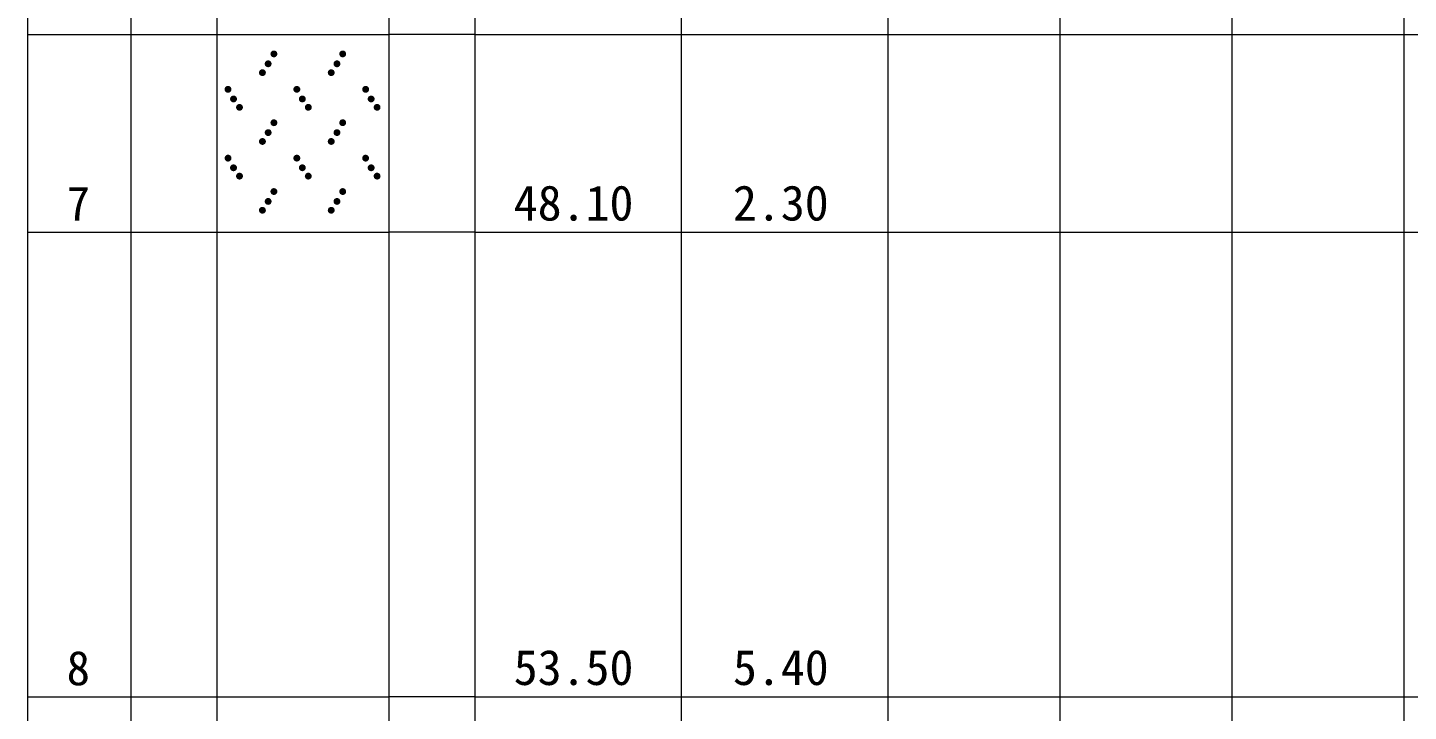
# Model space of a CAD drawing. Header units: inches. Extents: x -27 to 109, y -598 to 26.
# Drawn here: x 15.88 to 31.94, y -52.77 to -44.82 of the extents above; entities that cross this region are included whole.
import ezdxf

# ---------------------------------------------------------------- set-up
doc = ezdxf.new("R2010")
doc.units = ezdxf.units.IN
doc.header["$MEASUREMENT"] = 0
doc.layers.get('0').update_dxf_attribs({"lineweight": 0})
doc.styles.add('宋体', font='')
doc.styles.get('宋体').set_extended_font_data('宋体')

# ---------------------------------------------------------------- blocks, each defined once
blk = doc.blocks.new('lr_block_7')
at = {"true_color": 0x000000}
for points in [[(18.784, -45.14), (18.785, -45.13), (18.784, -45.119), (18.78, -45.11), (18.774, -45.101), (18.765, -45.095), (18.756, -45.091), (18.745, -45.09), (18.735, -45.091), (18.725, -45.095), (18.717, -45.101), (18.711, -45.11), (18.707, -45.119), (18.705, -45.13), (18.707, -45.14), (18.711, -45.15), (18.717, -45.158), (18.725, -45.164), (18.735, -45.168), (18.745, -45.17), (18.756, -45.168), (18.765, -45.164), (18.774, -45.158), (18.78, -45.15)], [(19.584, -45.14), (19.585, -45.13), (19.584, -45.119), (19.58, -45.11), (19.574, -45.101), (19.565, -45.095), (19.556, -45.091), (19.545, -45.09), (19.535, -45.091), (19.525, -45.095), (19.517, -45.101), (19.511, -45.11), (19.507, -45.119), (19.505, -45.13), (19.507, -45.14), (19.511, -45.15), (19.517, -45.158), (19.525, -45.164), (19.535, -45.168), (19.545, -45.17), (19.556, -45.168), (19.565, -45.164), (19.574, -45.158), (19.58, -45.15)], [(18.717, -45.255), (18.719, -45.245), (18.717, -45.234), (18.713, -45.225), (18.707, -45.216), (18.699, -45.21), (18.689, -45.206), (18.679, -45.205), (18.668, -45.206), (18.659, -45.21), (18.65, -45.216), (18.644, -45.225), (18.64, -45.234), (18.639, -45.245), (18.64, -45.255), (18.644, -45.265), (18.65, -45.273), (18.659, -45.279), (18.668, -45.283), (18.679, -45.285), (18.689, -45.283), (18.699, -45.279), (18.707, -45.273), (18.713, -45.265)], [(19.517, -45.255), (19.519, -45.245), (19.517, -45.234), (19.513, -45.225), (19.507, -45.216), (19.499, -45.21), (19.489, -45.206), (19.479, -45.205), (19.468, -45.206), (19.459, -45.21), (19.45, -45.216), (19.444, -45.225), (19.44, -45.234), (19.439, -45.245), (19.44, -45.255), (19.444, -45.265), (19.45, -45.273), (19.459, -45.279), (19.468, -45.283), (19.479, -45.285), (19.489, -45.283), (19.499, -45.279), (19.507, -45.273), (19.513, -45.265)], [(18.651, -45.358), (18.652, -45.348), (18.651, -45.337), (18.647, -45.328), (18.64, -45.319), (18.632, -45.313), (18.622, -45.309), (18.612, -45.308), (18.602, -45.309), (18.592, -45.313), (18.584, -45.319), (18.577, -45.328), (18.573, -45.337), (18.572, -45.348), (18.573, -45.358), (18.577, -45.368), (18.584, -45.376), (18.592, -45.382), (18.602, -45.386), (18.612, -45.388), (18.622, -45.386), (18.632, -45.382), (18.64, -45.376), (18.647, -45.368)], [(19.451, -45.358), (19.452, -45.348), (19.451, -45.337), (19.447, -45.328), (19.44, -45.319), (19.432, -45.313), (19.422, -45.309), (19.412, -45.308), (19.402, -45.309), (19.392, -45.313), (19.384, -45.319), (19.377, -45.328), (19.373, -45.337), (19.372, -45.348), (19.373, -45.358), (19.377, -45.368), (19.384, -45.376), (19.392, -45.382), (19.402, -45.386), (19.412, -45.388), (19.422, -45.386), (19.432, -45.382), (19.44, -45.376), (19.447, -45.368)], [(18.251, -45.552), (18.252, -45.542), (18.251, -45.531), (18.247, -45.522), (18.24, -45.513), (18.232, -45.507), (18.222, -45.503), (18.212, -45.502), (18.202, -45.503), (18.192, -45.507), (18.184, -45.513), (18.177, -45.522), (18.173, -45.531), (18.172, -45.542), (18.173, -45.552), (18.177, -45.562), (18.184, -45.57), (18.192, -45.576), (18.202, -45.58), (18.212, -45.582), (18.222, -45.58), (18.232, -45.576), (18.24, -45.57), (18.247, -45.562)], [(19.051, -45.552), (19.052, -45.542), (19.051, -45.531), (19.047, -45.522), (19.04, -45.513), (19.032, -45.507), (19.022, -45.503), (19.012, -45.502), (19.002, -45.503), (18.992, -45.507), (18.984, -45.513), (18.977, -45.522), (18.973, -45.531), (18.972, -45.542), (18.973, -45.552), (18.977, -45.562), (18.984, -45.57), (18.992, -45.576), (19.002, -45.58), (19.012, -45.582), (19.022, -45.58), (19.032, -45.576), (19.04, -45.57), (19.047, -45.562)], [(19.851, -45.552), (19.852, -45.542), (19.851, -45.531), (19.847, -45.522), (19.84, -45.513), (19.832, -45.507), (19.822, -45.503), (19.812, -45.502), (19.802, -45.503), (19.792, -45.507), (19.784, -45.513), (19.777, -45.522), (19.773, -45.531), (19.772, -45.542), (19.773, -45.552), (19.777, -45.562), (19.784, -45.57), (19.792, -45.576), (19.802, -45.58), (19.812, -45.582), (19.822, -45.58), (19.832, -45.576), (19.84, -45.57), (19.847, -45.562)], [(18.315, -45.664), (18.316, -45.654), (18.315, -45.643), (18.311, -45.634), (18.304, -45.625), (18.296, -45.619), (18.286, -45.615), (18.276, -45.614), (18.266, -45.615), (18.256, -45.619), (18.248, -45.625), (18.241, -45.634), (18.237, -45.643), (18.236, -45.654), (18.237, -45.664), (18.241, -45.674), (18.248, -45.682), (18.256, -45.688), (18.266, -45.692), (18.276, -45.694), (18.286, -45.692), (18.296, -45.688), (18.304, -45.682), (18.311, -45.674)], [(18.384, -45.761), (18.385, -45.751), (18.384, -45.74), (18.38, -45.731), (18.374, -45.723), (18.365, -45.716), (18.356, -45.712), (18.345, -45.711), (18.335, -45.712), (18.325, -45.716), (18.317, -45.723), (18.311, -45.731), (18.307, -45.74), (18.305, -45.751), (18.307, -45.761), (18.311, -45.771), (18.317, -45.779), (18.325, -45.785), (18.335, -45.789), (18.345, -45.791), (18.356, -45.789), (18.365, -45.785), (18.374, -45.779), (18.38, -45.771)], [(19.115, -45.664), (19.116, -45.654), (19.115, -45.643), (19.111, -45.634), (19.104, -45.625), (19.096, -45.619), (19.086, -45.615), (19.076, -45.614), (19.066, -45.615), (19.056, -45.619), (19.048, -45.625), (19.041, -45.634), (19.037, -45.643), (19.036, -45.654), (19.037, -45.664), (19.041, -45.674), (19.048, -45.682), (19.056, -45.688), (19.066, -45.692), (19.076, -45.694), (19.086, -45.692), (19.096, -45.688), (19.104, -45.682), (19.111, -45.674)], [(19.184, -45.761), (19.185, -45.751), (19.184, -45.74), (19.18, -45.731), (19.174, -45.723), (19.165, -45.716), (19.156, -45.712), (19.145, -45.711), (19.135, -45.712), (19.125, -45.716), (19.117, -45.723), (19.111, -45.731), (19.107, -45.74), (19.105, -45.751), (19.107, -45.761), (19.111, -45.771), (19.117, -45.779), (19.125, -45.785), (19.135, -45.789), (19.145, -45.791), (19.156, -45.789), (19.165, -45.785), (19.174, -45.779), (19.18, -45.771)], [(19.915, -45.664), (19.916, -45.654), (19.915, -45.643), (19.911, -45.634), (19.904, -45.625), (19.896, -45.619), (19.886, -45.615), (19.876, -45.614), (19.866, -45.615), (19.856, -45.619), (19.848, -45.625), (19.841, -45.634), (19.837, -45.643), (19.836, -45.654), (19.837, -45.664), (19.841, -45.674), (19.848, -45.682), (19.856, -45.688), (19.866, -45.692), (19.876, -45.694), (19.886, -45.692), (19.896, -45.688), (19.904, -45.682), (19.911, -45.674)], [(19.984, -45.761), (19.985, -45.751), (19.984, -45.74), (19.98, -45.731), (19.974, -45.723), (19.965, -45.716), (19.956, -45.712), (19.945, -45.711), (19.935, -45.712), (19.925, -45.716), (19.917, -45.723), (19.911, -45.731), (19.907, -45.74), (19.905, -45.751), (19.907, -45.761), (19.911, -45.771), (19.917, -45.779), (19.925, -45.785), (19.935, -45.789), (19.945, -45.791), (19.956, -45.789), (19.965, -45.785), (19.974, -45.779), (19.98, -45.771)], [(18.784, -45.94), (18.785, -45.93), (18.784, -45.919), (18.78, -45.91), (18.774, -45.901), (18.765, -45.895), (18.756, -45.891), (18.745, -45.89), (18.735, -45.891), (18.725, -45.895), (18.717, -45.901), (18.711, -45.91), (18.707, -45.919), (18.705, -45.93), (18.707, -45.94), (18.711, -45.95), (18.717, -45.958), (18.725, -45.964), (18.735, -45.968), (18.745, -45.97), (18.756, -45.968), (18.765, -45.964), (18.774, -45.958), (18.78, -45.95)], [(19.584, -45.94), (19.585, -45.93), (19.584, -45.919), (19.58, -45.91), (19.574, -45.901), (19.565, -45.895), (19.556, -45.891), (19.545, -45.89), (19.535, -45.891), (19.525, -45.895), (19.517, -45.901), (19.511, -45.91), (19.507, -45.919), (19.505, -45.93), (19.507, -45.94), (19.511, -45.95), (19.517, -45.958), (19.525, -45.964), (19.535, -45.968), (19.545, -45.97), (19.556, -45.968), (19.565, -45.964), (19.574, -45.958), (19.58, -45.95)], [(18.717, -46.055), (18.719, -46.045), (18.717, -46.034), (18.713, -46.025), (18.707, -46.016), (18.699, -46.01), (18.689, -46.006), (18.679, -46.005), (18.668, -46.006), (18.659, -46.01), (18.65, -46.016), (18.644, -46.025), (18.64, -46.034), (18.639, -46.045), (18.64, -46.055), (18.644, -46.065), (18.65, -46.073), (18.659, -46.079), (18.668, -46.083), (18.679, -46.085), (18.689, -46.083), (18.699, -46.079), (18.707, -46.073), (18.713, -46.065)], [(19.517, -46.055), (19.519, -46.045), (19.517, -46.034), (19.513, -46.025), (19.507, -46.016), (19.499, -46.01), (19.489, -46.006), (19.479, -46.005), (19.468, -46.006), (19.459, -46.01), (19.45, -46.016), (19.444, -46.025), (19.44, -46.034), (19.439, -46.045), (19.44, -46.055), (19.444, -46.065), (19.45, -46.073), (19.459, -46.079), (19.468, -46.083), (19.479, -46.085), (19.489, -46.083), (19.499, -46.079), (19.507, -46.073), (19.513, -46.065)], [(18.651, -46.158), (18.652, -46.148), (18.651, -46.137), (18.647, -46.128), (18.64, -46.119), (18.632, -46.113), (18.622, -46.109), (18.612, -46.108), (18.602, -46.109), (18.592, -46.113), (18.584, -46.119), (18.577, -46.128), (18.573, -46.137), (18.572, -46.148), (18.573, -46.158), (18.577, -46.168), (18.584, -46.176), (18.592, -46.182), (18.602, -46.186), (18.612, -46.188), (18.622, -46.186), (18.632, -46.182), (18.64, -46.176), (18.647, -46.168)], [(19.451, -46.158), (19.452, -46.148), (19.451, -46.137), (19.447, -46.128), (19.44, -46.119), (19.432, -46.113), (19.422, -46.109), (19.412, -46.108), (19.402, -46.109), (19.392, -46.113), (19.384, -46.119), (19.377, -46.128), (19.373, -46.137), (19.372, -46.148), (19.373, -46.158), (19.377, -46.168), (19.384, -46.176), (19.392, -46.182), (19.402, -46.186), (19.412, -46.188), (19.422, -46.186), (19.432, -46.182), (19.44, -46.176), (19.447, -46.168)], [(18.251, -46.352), (18.252, -46.342), (18.251, -46.331), (18.247, -46.322), (18.24, -46.313), (18.232, -46.307), (18.222, -46.303), (18.212, -46.302), (18.202, -46.303), (18.192, -46.307), (18.184, -46.313), (18.177, -46.322), (18.173, -46.331), (18.172, -46.342), (18.173, -46.352), (18.177, -46.362), (18.184, -46.37), (18.192, -46.376), (18.202, -46.38), (18.212, -46.382), (18.222, -46.38), (18.232, -46.376), (18.24, -46.37), (18.247, -46.362)], [(19.051, -46.352), (19.052, -46.342), (19.051, -46.331), (19.047, -46.322), (19.04, -46.313), (19.032, -46.307), (19.022, -46.303), (19.012, -46.302), (19.002, -46.303), (18.992, -46.307), (18.984, -46.313), (18.977, -46.322), (18.973, -46.331), (18.972, -46.342), (18.973, -46.352), (18.977, -46.362), (18.984, -46.37), (18.992, -46.376), (19.002, -46.38), (19.012, -46.382), (19.022, -46.38), (19.032, -46.376), (19.04, -46.37), (19.047, -46.362)], [(19.851, -46.352), (19.852, -46.342), (19.851, -46.331), (19.847, -46.322), (19.84, -46.313), (19.832, -46.307), (19.822, -46.303), (19.812, -46.302), (19.802, -46.303), (19.792, -46.307), (19.784, -46.313), (19.777, -46.322), (19.773, -46.331), (19.772, -46.342), (19.773, -46.352), (19.777, -46.362), (19.784, -46.37), (19.792, -46.376), (19.802, -46.38), (19.812, -46.382), (19.822, -46.38), (19.832, -46.376), (19.84, -46.37), (19.847, -46.362)], [(18.315, -46.464), (18.316, -46.454), (18.315, -46.443), (18.311, -46.434), (18.304, -46.425), (18.296, -46.419), (18.286, -46.415), (18.276, -46.414), (18.266, -46.415), (18.256, -46.419), (18.248, -46.425), (18.241, -46.434), (18.237, -46.443), (18.236, -46.454), (18.237, -46.464), (18.241, -46.474), (18.248, -46.482), (18.256, -46.488), (18.266, -46.492), (18.276, -46.494), (18.286, -46.492), (18.296, -46.488), (18.304, -46.482), (18.311, -46.474)], [(18.384, -46.561), (18.385, -46.551), (18.384, -46.54), (18.38, -46.531), (18.374, -46.523), (18.365, -46.516), (18.356, -46.512), (18.345, -46.511), (18.335, -46.512), (18.325, -46.516), (18.317, -46.523), (18.311, -46.531), (18.307, -46.54), (18.305, -46.551), (18.307, -46.561), (18.311, -46.571), (18.317, -46.579), (18.325, -46.585), (18.335, -46.589), (18.345, -46.591), (18.356, -46.589), (18.365, -46.585), (18.374, -46.579), (18.38, -46.571)], [(19.115, -46.464), (19.116, -46.454), (19.115, -46.443), (19.111, -46.434), (19.104, -46.425), (19.096, -46.419), (19.086, -46.415), (19.076, -46.414), (19.066, -46.415), (19.056, -46.419), (19.048, -46.425), (19.041, -46.434), (19.037, -46.443), (19.036, -46.454), (19.037, -46.464), (19.041, -46.474), (19.048, -46.482), (19.056, -46.488), (19.066, -46.492), (19.076, -46.494), (19.086, -46.492), (19.096, -46.488), (19.104, -46.482), (19.111, -46.474)], [(19.184, -46.561), (19.185, -46.551), (19.184, -46.54), (19.18, -46.531), (19.174, -46.523), (19.165, -46.516), (19.156, -46.512), (19.145, -46.511), (19.135, -46.512), (19.125, -46.516), (19.117, -46.523), (19.111, -46.531), (19.107, -46.54), (19.105, -46.551), (19.107, -46.561), (19.111, -46.571), (19.117, -46.579), (19.125, -46.585), (19.135, -46.589), (19.145, -46.591), (19.156, -46.589), (19.165, -46.585), (19.174, -46.579), (19.18, -46.571)], [(19.915, -46.464), (19.916, -46.454), (19.915, -46.443), (19.911, -46.434), (19.904, -46.425), (19.896, -46.419), (19.886, -46.415), (19.876, -46.414), (19.866, -46.415), (19.856, -46.419), (19.848, -46.425), (19.841, -46.434), (19.837, -46.443), (19.836, -46.454), (19.837, -46.464), (19.841, -46.474), (19.848, -46.482), (19.856, -46.488), (19.866, -46.492), (19.876, -46.494), (19.886, -46.492), (19.896, -46.488), (19.904, -46.482), (19.911, -46.474)], [(19.984, -46.561), (19.985, -46.551), (19.984, -46.54), (19.98, -46.531), (19.974, -46.523), (19.965, -46.516), (19.956, -46.512), (19.945, -46.511), (19.935, -46.512), (19.925, -46.516), (19.917, -46.523), (19.911, -46.531), (19.907, -46.54), (19.905, -46.551), (19.907, -46.561), (19.911, -46.571), (19.917, -46.579), (19.925, -46.585), (19.935, -46.589), (19.945, -46.591), (19.956, -46.589), (19.965, -46.585), (19.974, -46.579), (19.98, -46.571)], [(18.784, -46.74), (18.785, -46.73), (18.784, -46.719), (18.78, -46.71), (18.774, -46.701), (18.765, -46.695), (18.756, -46.691), (18.745, -46.69), (18.735, -46.691), (18.725, -46.695), (18.717, -46.701), (18.711, -46.71), (18.707, -46.719), (18.705, -46.73), (18.707, -46.74), (18.711, -46.75), (18.717, -46.758), (18.725, -46.764), (18.735, -46.768), (18.745, -46.77), (18.756, -46.768), (18.765, -46.764), (18.774, -46.758), (18.78, -46.75)], [(19.584, -46.74), (19.585, -46.73), (19.584, -46.719), (19.58, -46.71), (19.574, -46.701), (19.565, -46.695), (19.556, -46.691), (19.545, -46.69), (19.535, -46.691), (19.525, -46.695), (19.517, -46.701), (19.511, -46.71), (19.507, -46.719), (19.505, -46.73), (19.507, -46.74), (19.511, -46.75), (19.517, -46.758), (19.525, -46.764), (19.535, -46.768), (19.545, -46.77), (19.556, -46.768), (19.565, -46.764), (19.574, -46.758), (19.58, -46.75)], [(18.717, -46.855), (18.719, -46.845), (18.717, -46.834), (18.713, -46.825), (18.707, -46.816), (18.699, -46.81), (18.689, -46.806), (18.679, -46.805), (18.668, -46.806), (18.659, -46.81), (18.65, -46.816), (18.644, -46.825), (18.64, -46.834), (18.639, -46.845), (18.64, -46.855), (18.644, -46.865), (18.65, -46.873), (18.659, -46.879), (18.668, -46.883), (18.679, -46.885), (18.689, -46.883), (18.699, -46.879), (18.707, -46.873), (18.713, -46.865)], [(19.517, -46.855), (19.519, -46.845), (19.517, -46.834), (19.513, -46.825), (19.507, -46.816), (19.499, -46.81), (19.489, -46.806), (19.479, -46.805), (19.468, -46.806), (19.459, -46.81), (19.45, -46.816), (19.444, -46.825), (19.44, -46.834), (19.439, -46.845), (19.44, -46.855), (19.444, -46.865), (19.45, -46.873), (19.459, -46.879), (19.468, -46.883), (19.479, -46.885), (19.489, -46.883), (19.499, -46.879), (19.507, -46.873), (19.513, -46.865)], [(18.651, -46.958), (18.652, -46.948), (18.651, -46.937), (18.647, -46.928), (18.64, -46.919), (18.632, -46.913), (18.622, -46.909), (18.612, -46.908), (18.602, -46.909), (18.592, -46.913), (18.584, -46.919), (18.577, -46.928), (18.573, -46.937), (18.572, -46.948), (18.573, -46.958), (18.577, -46.968), (18.584, -46.976), (18.592, -46.982), (18.602, -46.986), (18.612, -46.988), (18.622, -46.986), (18.632, -46.982), (18.64, -46.976), (18.647, -46.968)], [(19.451, -46.958), (19.452, -46.948), (19.451, -46.937), (19.447, -46.928), (19.44, -46.919), (19.432, -46.913), (19.422, -46.909), (19.412, -46.908), (19.402, -46.909), (19.392, -46.913), (19.384, -46.919), (19.377, -46.928), (19.373, -46.937), (19.372, -46.948), (19.373, -46.958), (19.377, -46.968), (19.384, -46.976), (19.392, -46.982), (19.402, -46.986), (19.412, -46.988), (19.422, -46.986), (19.432, -46.982), (19.44, -46.976), (19.447, -46.968)]]:
    blk.add_hatch(color=18, dxfattribs=at).paths.add_polyline_path(points, flags=17)

msp = doc.modelspace()

# ---------------------------------------------------------------- hatches: boundary and pattern name
at = {"true_color": 0x000000}
h = msp.add_hatch(dxfattribs=at)
h.set_pattern_fill('', color=18, style=0, pattern_type=0)
h.set_pattern_definition([])
h.paths.add_polyline_path([(18.082, -52.604), (20.082, -52.604), (20.082, -47.204), (18.082, -47.204)], flags=17)

# ---------------------------------------------------------------- linework, layer by layer
at = {"linetype": 'Continuous', "lineweight": 15}
for p, q in [((15.882, 0.896), (15.882, -567.184)), ((17.082, 0.896), (17.082, -567.184)), ((21.082, 0.896), (21.082, -567.184)), ((23.482, 0.896), (23.482, -567.184)), ((25.882, 0.896), (25.882, -567.184)), ((27.882, 0.896), (27.882, -567.184)), ((29.882, 0.896), (29.882, -567.184)), ((31.882, 0.896), (31.882, -567.184)), ((18.082, -28.904), (18.082, -44.904)), ((20.082, -28.904), (20.082, -44.904)), ((15.882, -44.904), (17.082, -44.904)), ((17.082, -44.904), (18.082, -44.904)), ((18.082, -44.904), (20.082, -44.904)), ((18.082, -44.904), (18.082, -47.204)), ((21.082, -44.904), (20.082, -44.904)), ((20.082, -44.904), (20.082, -47.204)), ((21.082, -44.904), (23.482, -44.904)), ((23.482, -44.904), (25.882, -44.904)), ((25.882, -44.904), (27.882, -44.904)), ((27.882, -44.904), (29.882, -44.904)), ((29.882, -44.904), (31.882, -44.904)), ((31.882, -44.904), (35.882, -44.904)), ((15.882, -47.204), (17.082, -47.204)), ((17.082, -47.204), (18.082, -47.204)), ((18.082, -47.204), (20.082, -47.204)), ((18.082, -47.204), (18.082, -52.604)), ((21.082, -47.204), (20.082, -47.204)), ((20.082, -47.204), (20.082, -52.604)), ((21.082, -47.204), (23.482, -47.204)), ((23.482, -47.204), (25.882, -47.204)), ((25.882, -47.204), (27.882, -47.204)), ((27.882, -47.204), (29.882, -47.204)), ((29.882, -47.204), (31.882, -47.204)), ((31.882, -47.204), (35.882, -47.204)), ((15.882, -52.604), (17.082, -52.604)), ((17.082, -52.604), (18.082, -52.604)), ((18.082, -52.604), (20.082, -52.604)), ((18.082, -52.604), (18.082, -58.104)), ((21.082, -52.604), (20.082, -52.604)), ((20.082, -52.604), (20.082, -58.104)), ((21.082, -52.604), (23.482, -52.604)), ((23.482, -52.604), (25.882, -52.604)), ((25.882, -52.604), (27.882, -52.604)), ((27.882, -52.604), (29.882, -52.604)), ((29.882, -52.604), (31.882, -52.604)), ((31.882, -52.604), (35.882, -52.604))]:
    msp.add_line(p, q, dxfattribs=at)

# ---------------------------------------------------------------- block references
at = {"color": 7}
msp.add_blockref('lr_block_7', (0, 0), dxfattribs=at)

# ---------------------------------------------------------------- texts
at = {"style": '宋体'}
for s, height, p in [('7', 0.4, (16.335, -47.07)), ('48.10', 0.4092, (21.534, -47.067)), ('2.30', 0.4092, (24.083, -47.067)), ('8', 0.4, (16.335, -52.47)), ('53.50', 0.4092, (21.534, -52.467)), ('5.40', 0.4092, (24.083, -52.467))]:
    msp.add_text(s, height=height, dxfattribs=at).set_placement(p)

doc.saveas('drawing.dxf')
